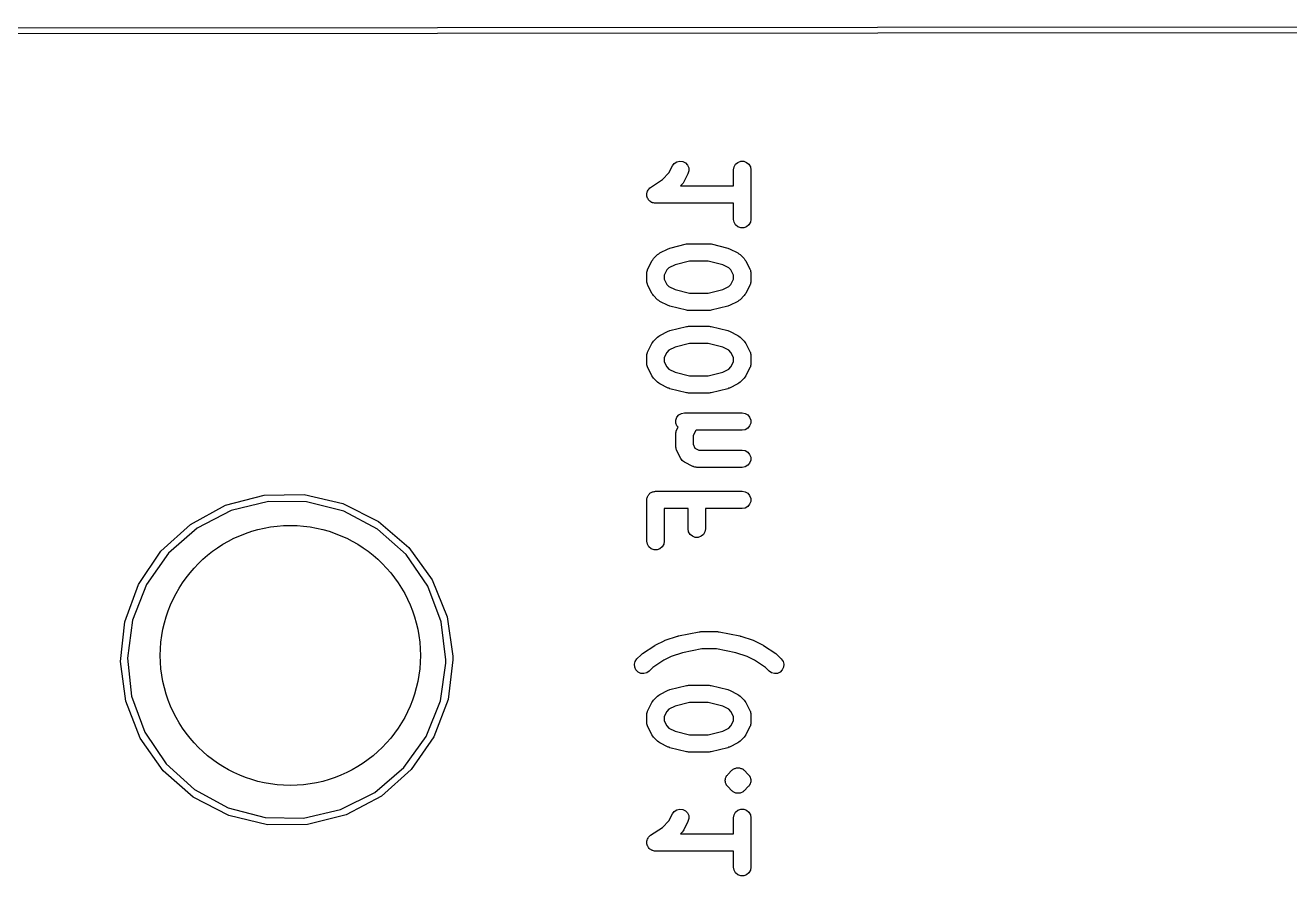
# Model space of a CAD drawing. Extents: x 81 to 161, y -172 to -32.
# Drawn here: x 103.36 to 125.24, y -46.61 to -31.89 of the extents above; entities that cross this region are included whole.
import ezdxf

# ---------------------------------------------------------------- set-up
doc = ezdxf.new("R2010")
doc.units = 0
doc.header["$MEASUREMENT"] = 0
doc.layers.add('BLACK', color=7, linetype='CONTINUOUS')

msp = doc.modelspace()

# ---------------------------------------------------------------- linework, layer by layer
at = {"layer": 'BLACK', "linetype": 'CONTINUOUS'}
for p, q in [((82.8062, -31.954), (160.081, -31.8905)), ((160.063, -31.9905), (82.8247, -32.054)), ((114.502, -34.4469), (114.563, -34.3258)), ((114.563, -34.3258), (114.594, -34.2839)), ((114.594, -34.2839), (114.637, -34.2552)), ((114.637, -34.2552), (114.688, -34.2431)), ((114.688, -34.2431), (114.74, -34.2491)), ((114.74, -34.2491), (114.787, -34.2724)), ((114.787, -34.2724), (114.822, -34.3102)), ((114.822, -34.3102), (114.843, -34.358)), ((115.619, -34.3929), (115.628, -34.3416)), ((115.628, -34.3416), (115.654, -34.2964)), ((115.654, -34.2964), (115.694, -34.263)), ((115.694, -34.263), (115.743, -34.2451)), ((115.743, -34.2451), (115.795, -34.2451)), ((115.795, -34.2451), (115.844, -34.263)), ((115.844, -34.263), (115.883, -34.2964)), ((115.883, -34.2964), (115.91, -34.3416)), ((115.91, -34.3416), (115.919, -34.3929)), ((114.185, -34.6966), (114.387, -34.562)), ((114.387, -34.562), (114.502, -34.4469)), ((114.831, -34.4599), (114.76, -34.6028)), ((114.846, -34.41), (114.831, -34.4599)), ((114.843, -34.358), (114.846, -34.41)), ((115.619, -34.6714), (115.619, -34.3929)), ((115.919, -34.3929), (115.919, -35.25)), ((114.121, -34.7954), (114.124, -34.7876)), ((114.124, -34.7876), (114.125, -34.7793)), ((114.125, -34.7793), (114.133, -34.7632)), ((114.133, -34.7632), (114.139, -34.7464)), ((114.139, -34.7464), (114.144, -34.7401)), ((114.144, -34.7401), (114.148, -34.7326)), ((114.148, -34.7326), (114.161, -34.7202)), ((114.161, -34.7202), (114.172, -34.7065)), ((114.172, -34.7065), (114.179, -34.7024)), ((114.179, -34.7024), (114.185, -34.6966)), ((114.732, -34.6418), (114.702, -34.6714)), ((114.702, -34.6714), (115.619, -34.6714)), ((114.746, -34.6221), (114.732, -34.6418)), ((114.76, -34.6028), (114.746, -34.6221)), ((114.119, -34.8311), (114.121, -34.8133)), ((114.121, -34.8392), (114.119, -34.8311)), ((114.121, -34.8133), (114.121, -34.7954)), ((114.121, -34.8475), (114.121, -34.8392)), ((114.127, -34.8643), (114.121, -34.8475)), ((114.131, -34.8817), (114.127, -34.8643)), ((114.136, -34.8886), (114.131, -34.8817)), ((114.139, -34.8964), (114.136, -34.8886)), ((114.15, -34.9101), (114.139, -34.8964)), ((114.16, -34.925), (114.15, -34.9101)), ((114.167, -34.93), (114.16, -34.925)), ((114.172, -34.9363), (114.167, -34.93)), ((114.188, -34.9453), (114.172, -34.9363)), ((114.202, -34.9559), (114.188, -34.9453)), ((114.21, -34.9582), (114.202, -34.9559)), ((114.217, -34.9624), (114.21, -34.9582)), ((114.235, -34.9655), (114.217, -34.9624)), ((114.252, -34.9705), (114.235, -34.9655)), ((114.26, -34.97), (114.252, -34.9705)), ((114.269, -34.9714), (114.26, -34.97)), ((115.619, -34.9714), (114.269, -34.9714)), ((115.619, -35.25), (115.619, -34.9714)), ((115.628, -35.3013), (115.619, -35.25)), ((115.654, -35.3464), (115.628, -35.3013)), ((115.694, -35.3799), (115.654, -35.3464)), ((115.743, -35.3977), (115.694, -35.3799)), ((115.795, -35.3977), (115.743, -35.3977)), ((115.844, -35.3799), (115.795, -35.3977)), ((115.883, -35.3464), (115.844, -35.3799)), ((115.91, -35.3013), (115.883, -35.3464)), ((115.919, -35.25), (115.91, -35.3013)), ((114.234, -35.9296), (114.305, -35.8582)), ((114.305, -35.8582), (114.325, -35.8444)), ((114.325, -35.8444), (114.344, -35.8301)), ((114.344, -35.8301), (114.487, -35.7587)), ((114.487, -35.7587), (114.503, -35.754)), ((114.503, -35.754), (114.518, -35.7473)), ((114.518, -35.7473), (114.804, -35.6759)), ((114.804, -35.6759), (114.822, -35.6746)), ((114.822, -35.6746), (114.84, -35.6714)), ((114.84, -35.6714), (115.197, -35.6714)), ((115.197, -35.6714), (115.215, -35.6746)), ((115.215, -35.6746), (115.234, -35.6759)), ((115.234, -35.6759), (115.519, -35.7473)), ((115.519, -35.7473), (115.534, -35.754)), ((115.534, -35.754), (115.55, -35.7587)), ((115.55, -35.7587), (115.693, -35.8301)), ((115.693, -35.8301), (115.712, -35.8444)), ((115.712, -35.8444), (115.732, -35.8582)), ((115.732, -35.8582), (115.803, -35.9296)), ((114.134, -36.1115), (114.206, -35.9686)), ((114.206, -35.9686), (114.22, -35.9493)), ((114.22, -35.9493), (114.234, -35.9296)), ((114.5, -36.0876), (114.463, -36.1246)), ((114.607, -36.0344), (114.5, -36.0876)), ((114.858, -35.9714), (114.607, -36.0344)), ((115.179, -35.9714), (114.858, -35.9714)), ((115.431, -36.0344), (115.179, -35.9714)), ((115.537, -36.0876), (115.431, -36.0344)), ((115.574, -36.1246), (115.537, -36.0876)), ((115.803, -35.9296), (115.817, -35.9493)), ((115.817, -35.9493), (115.831, -35.9686)), ((115.831, -35.9686), (115.903, -36.1115)), ((114.119, -36.1786), (114.12, -36.1701)), ((114.119, -36.3214), (114.119, -36.1786)), ((114.12, -36.1614), (114.125, -36.1446)), ((114.12, -36.1701), (114.12, -36.1614)), ((114.125, -36.1446), (114.128, -36.1273)), ((114.128, -36.1273), (114.132, -36.1198)), ((114.132, -36.1198), (114.134, -36.1115)), ((114.463, -36.1246), (114.419, -36.214)), ((114.419, -36.214), (114.419, -36.286)), ((114.419, -36.286), (114.463, -36.3754)), ((115.619, -36.214), (115.574, -36.1246)), ((115.574, -36.3754), (115.619, -36.286)), ((115.619, -36.286), (115.619, -36.214)), ((115.903, -36.1115), (115.905, -36.1198)), ((115.905, -36.1198), (115.91, -36.1273)), ((115.91, -36.1273), (115.913, -36.1446)), ((115.913, -36.1446), (115.918, -36.1614)), ((115.918, -36.1614), (115.917, -36.1701)), ((115.917, -36.1701), (115.919, -36.1786)), ((115.919, -36.1786), (115.919, -36.3214)), ((114.12, -36.3299), (114.119, -36.3214)), ((114.12, -36.3386), (114.12, -36.3299)), ((114.125, -36.3554), (114.12, -36.3386)), ((114.128, -36.3727), (114.125, -36.3554)), ((114.132, -36.3802), (114.128, -36.3727)), ((114.134, -36.3885), (114.132, -36.3802)), ((114.206, -36.5314), (114.134, -36.3885)), ((114.22, -36.5506), (114.206, -36.5314)), ((114.463, -36.3754), (114.5, -36.4124)), ((114.5, -36.4124), (114.607, -36.4656)), ((114.607, -36.4656), (114.858, -36.5286)), ((114.858, -36.5286), (115.179, -36.5286)), ((115.179, -36.5286), (115.431, -36.4656)), ((115.431, -36.4656), (115.537, -36.4124)), ((115.537, -36.4124), (115.574, -36.3754)), ((115.831, -36.5314), (115.817, -36.5507)), ((115.903, -36.3885), (115.831, -36.5314)), ((115.905, -36.3802), (115.903, -36.3885)), ((115.91, -36.3727), (115.905, -36.3802)), ((115.913, -36.3554), (115.91, -36.3727)), ((115.918, -36.3386), (115.913, -36.3554)), ((115.919, -36.3214), (115.917, -36.3299)), ((115.917, -36.3299), (115.918, -36.3386)), ((114.234, -36.5703), (114.22, -36.5506)), ((114.305, -36.6418), (114.234, -36.5703)), ((114.325, -36.6556), (114.305, -36.6418)), ((114.344, -36.6699), (114.325, -36.6556)), ((114.487, -36.7413), (114.344, -36.6699)), ((114.503, -36.746), (114.487, -36.7413)), ((114.518, -36.7527), (114.503, -36.746)), ((114.804, -36.8241), (114.518, -36.7527)), ((115.519, -36.7527), (115.234, -36.8241)), ((115.534, -36.746), (115.519, -36.7527)), ((115.55, -36.7413), (115.534, -36.746)), ((115.693, -36.6699), (115.55, -36.7413)), ((115.712, -36.6556), (115.693, -36.6699)), ((115.732, -36.6418), (115.712, -36.6556)), ((115.803, -36.5703), (115.732, -36.6418)), ((115.817, -36.5507), (115.803, -36.5703)), ((114.822, -36.8254), (114.804, -36.8241)), ((114.84, -36.8286), (114.822, -36.8254)), ((115.197, -36.8286), (114.84, -36.8286)), ((115.215, -36.8254), (115.197, -36.8286)), ((115.234, -36.8241), (115.215, -36.8254)), ((114.344, -37.2587), (114.487, -37.1873)), ((114.487, -37.1873), (114.503, -37.1826)), ((114.503, -37.1826), (114.518, -37.1759)), ((114.518, -37.1759), (114.804, -37.1045)), ((114.804, -37.1045), (114.822, -37.1032)), ((114.822, -37.1032), (114.84, -37.1)), ((114.84, -37.1), (115.197, -37.1)), ((115.197, -37.1), (115.215, -37.1032)), ((115.215, -37.1032), (115.234, -37.1045)), ((115.234, -37.1045), (115.519, -37.1759)), ((115.519, -37.1759), (115.534, -37.1826)), ((115.534, -37.1826), (115.55, -37.1873)), ((115.55, -37.1873), (115.693, -37.2587)), ((114.134, -37.5401), (114.206, -37.3972)), ((114.206, -37.3972), (114.22, -37.3779)), ((114.22, -37.3779), (114.234, -37.3582)), ((114.234, -37.3582), (114.305, -37.2868)), ((114.305, -37.2868), (114.325, -37.273)), ((114.325, -37.273), (114.344, -37.2587)), ((114.858, -37.4), (114.607, -37.463)), ((115.179, -37.4), (114.858, -37.4)), ((115.431, -37.463), (115.179, -37.4)), ((115.693, -37.2587), (115.712, -37.273)), ((115.712, -37.273), (115.732, -37.2868)), ((115.732, -37.2868), (115.803, -37.3582)), ((115.803, -37.3582), (115.817, -37.3779)), ((115.817, -37.3779), (115.831, -37.3972)), ((115.831, -37.3972), (115.903, -37.5401)), ((114.119, -37.6071), (114.12, -37.5986)), ((114.119, -37.75), (114.119, -37.6071)), ((114.12, -37.59), (114.125, -37.5731)), ((114.12, -37.5986), (114.12, -37.59)), ((114.125, -37.5731), (114.128, -37.5558)), ((114.128, -37.5558), (114.132, -37.5483)), ((114.132, -37.5483), (114.134, -37.5401)), ((114.463, -37.5531), (114.419, -37.6426)), ((114.5, -37.5161), (114.463, -37.5531)), ((114.607, -37.463), (114.5, -37.5161)), ((115.537, -37.5161), (115.431, -37.463)), ((115.574, -37.5531), (115.537, -37.5161)), ((115.619, -37.6426), (115.574, -37.5531)), ((115.903, -37.5401), (115.905, -37.5483)), ((115.905, -37.5483), (115.91, -37.5558)), ((115.91, -37.5558), (115.913, -37.5731)), ((115.913, -37.5731), (115.918, -37.59)), ((115.918, -37.59), (115.917, -37.5986)), ((115.917, -37.5986), (115.919, -37.6071)), ((115.919, -37.6071), (115.919, -37.75)), ((114.12, -37.7585), (114.119, -37.75)), ((114.12, -37.7672), (114.12, -37.7585)), ((114.125, -37.784), (114.12, -37.7672)), ((114.128, -37.8013), (114.125, -37.784)), ((114.132, -37.8088), (114.128, -37.8013)), ((114.134, -37.8171), (114.132, -37.8088)), ((114.206, -37.9599), (114.134, -37.8171)), ((114.419, -37.6426), (114.419, -37.7146)), ((114.419, -37.7146), (114.463, -37.804)), ((114.463, -37.804), (114.5, -37.841)), ((114.5, -37.841), (114.607, -37.8942)), ((115.431, -37.8942), (115.537, -37.841)), ((115.537, -37.841), (115.574, -37.804)), ((115.574, -37.804), (115.619, -37.7146)), ((115.619, -37.7146), (115.619, -37.6426)), ((115.903, -37.8171), (115.831, -37.9599)), ((115.905, -37.8088), (115.903, -37.8171)), ((115.91, -37.8013), (115.905, -37.8088)), ((115.913, -37.784), (115.91, -37.8013)), ((115.918, -37.7672), (115.913, -37.784)), ((115.919, -37.75), (115.917, -37.7585)), ((115.917, -37.7585), (115.918, -37.7672)), ((114.22, -37.9792), (114.206, -37.9599)), ((114.234, -37.9989), (114.22, -37.9792)), ((114.305, -38.0704), (114.234, -37.9989)), ((114.325, -38.0841), (114.305, -38.0704)), ((114.607, -37.8942), (114.858, -37.9571)), ((114.858, -37.9571), (115.179, -37.9571)), ((115.179, -37.9571), (115.431, -37.8942)), ((115.732, -38.0704), (115.712, -38.0841)), ((115.803, -37.9989), (115.732, -38.0704)), ((115.817, -37.9792), (115.803, -37.9989)), ((115.831, -37.9599), (115.817, -37.9792)), ((114.344, -38.0984), (114.325, -38.0841)), ((114.487, -38.1699), (114.344, -38.0984)), ((114.503, -38.1746), (114.487, -38.1699)), ((114.518, -38.1812), (114.503, -38.1746)), ((114.804, -38.2527), (114.518, -38.1812)), ((114.822, -38.254), (114.804, -38.2527)), ((114.84, -38.2571), (114.822, -38.254)), ((115.197, -38.2571), (114.84, -38.2571)), ((115.215, -38.254), (115.197, -38.2571)), ((115.234, -38.2527), (115.215, -38.254)), ((115.519, -38.1812), (115.234, -38.2527)), ((115.534, -38.1746), (115.519, -38.1812)), ((115.55, -38.1699), (115.534, -38.1746)), ((115.693, -38.0984), (115.55, -38.1699)), ((115.712, -38.0841), (115.693, -38.0984)), ((114.621, -38.724), (114.639, -38.675)), ((114.621, -38.776), (114.621, -38.724)), ((114.639, -38.675), (114.672, -38.6351)), ((114.672, -38.6351), (114.717, -38.609)), ((114.717, -38.609), (114.769, -38.6)), ((114.769, -38.6), (115.769, -38.6)), ((115.769, -38.6), (115.82, -38.609)), ((115.82, -38.609), (115.865, -38.6351)), ((115.865, -38.6351), (115.898, -38.675)), ((115.898, -38.675), (115.916, -38.724)), ((115.916, -38.724), (115.916, -38.776)), ((114.62, -38.9471), (114.625, -38.9303)), ((114.639, -38.825), (114.621, -38.776)), ((114.625, -38.9303), (114.628, -38.913)), ((114.628, -38.913), (114.632, -38.9055)), ((114.632, -38.9055), (114.634, -38.8972)), ((114.634, -38.8972), (114.659, -38.8488)), ((114.659, -38.8488), (114.639, -38.825)), ((114.963, -38.9103), (114.919, -38.9997)), ((114.974, -38.9), (114.963, -38.9103)), ((115.769, -38.9), (114.974, -38.9)), ((115.82, -38.891), (115.769, -38.9)), ((115.865, -38.8649), (115.82, -38.891)), ((115.898, -38.825), (115.865, -38.8649)), ((115.916, -38.776), (115.898, -38.825)), ((114.619, -38.9643), (114.62, -38.9558)), ((114.619, -39.1786), (114.619, -38.9643)), ((114.62, -38.9558), (114.62, -38.9471)), ((114.919, -38.9997), (114.919, -39.1432)), ((114.919, -39.1432), (114.952, -39.2096)), ((114.62, -39.1871), (114.619, -39.1786)), ((114.62, -39.1957), (114.62, -39.1871)), ((114.625, -39.2126), (114.62, -39.1957)), ((114.628, -39.2299), (114.625, -39.2126)), ((114.632, -39.2374), (114.628, -39.2299)), ((114.634, -39.2457), (114.632, -39.2374)), ((114.706, -39.3885), (114.634, -39.2457)), ((114.952, -39.2096), (115.018, -39.2429)), ((115.018, -39.2429), (115.769, -39.2429)), ((115.769, -39.2429), (115.82, -39.2519)), ((115.82, -39.2519), (115.865, -39.2779)), ((115.865, -39.2779), (115.898, -39.3179)), ((115.898, -39.3179), (115.916, -39.3668)), ((115.916, -39.3668), (115.916, -39.4189)), ((114.719, -39.4062), (114.706, -39.3885)), ((114.731, -39.4246), (114.719, -39.4062)), ((114.734, -39.427), (114.731, -39.4246)), ((114.737, -39.4304), (114.734, -39.427)), ((114.755, -39.4425), (114.737, -39.4304)), ((114.773, -39.4556), (114.755, -39.4425)), ((114.916, -39.527), (114.773, -39.4556)), ((114.924, -39.5295), (114.916, -39.527)), ((114.932, -39.5338), (114.924, -39.5295)), ((114.949, -39.5369), (114.932, -39.5338)), ((114.966, -39.5419), (114.949, -39.5369)), ((114.974, -39.5414), (114.966, -39.5419)), ((114.983, -39.5429), (114.974, -39.5414)), ((115.769, -39.5429), (114.983, -39.5429)), ((115.82, -39.5338), (115.769, -39.5429)), ((115.865, -39.5078), (115.82, -39.5338)), ((115.898, -39.4679), (115.865, -39.5078)), ((115.916, -39.4189), (115.898, -39.4679)), ((106.828, -40.2004), (107.496, -40.0251)), ((107.496, -40.0251), (108.187, -40.0143)), ((108.187, -40.0143), (108.861, -40.1685)), ((114.134, -40.0445), (114.139, -40.0321)), ((114.139, -40.0321), (114.147, -40.0221)), ((114.147, -40.0221), (114.154, -40.0107)), ((114.154, -40.0107), (114.164, -40.0023)), ((114.164, -40.0023), (114.172, -39.9922)), ((114.172, -39.9922), (114.184, -39.9857)), ((114.184, -39.9857), (114.194, -39.9772)), ((114.194, -39.9772), (114.206, -39.9727)), ((114.206, -39.9727), (114.217, -39.9662)), ((114.217, -39.9662), (114.23, -39.9639)), ((114.23, -39.9639), (114.243, -39.9594)), ((114.243, -39.9594), (114.256, -39.9594)), ((114.256, -39.9594), (114.269, -39.9571)), ((114.269, -39.9571), (115.769, -39.9571)), ((115.769, -39.9571), (115.82, -39.9662)), ((115.82, -39.9662), (115.865, -39.9922)), ((115.865, -39.9922), (115.898, -40.0321)), ((115.898, -40.0321), (115.916, -40.0811)), ((106.221, -40.5301), (106.828, -40.2004)), ((107.57, -40.1368), (106.926, -40.2913)), ((108.232, -40.1402), (107.57, -40.1368)), ((108.874, -40.3015), (108.232, -40.1402)), ((108.861, -40.1685), (109.478, -40.4789)), ((114.119, -40.1071), (114.121, -40.0942)), ((114.119, -40.8214), (114.119, -40.1071)), ((114.121, -40.0811), (114.125, -40.0688)), ((114.121, -40.0942), (114.121, -40.0811)), ((114.125, -40.0688), (114.128, -40.0558)), ((114.128, -40.0558), (114.134, -40.0445)), ((114.833, -40.2571), (114.419, -40.2571)), ((114.419, -40.2571), (114.419, -40.8214)), ((114.833, -40.6071), (114.833, -40.2571)), ((115.769, -40.2571), (115.133, -40.2571)), ((115.133, -40.2571), (115.133, -40.6071)), ((115.82, -40.2481), (115.769, -40.2571)), ((115.865, -40.222), (115.82, -40.2481)), ((115.898, -40.1821), (115.865, -40.222)), ((115.916, -40.1332), (115.898, -40.1821)), ((115.916, -40.0811), (115.916, -40.1332)), ((106.926, -40.2913), (106.338, -40.595)), ((109.459, -40.6113), (108.874, -40.3015)), ((105.71, -40.9951), (106.221, -40.5301)), ((106.338, -40.595), (105.839, -41.0302)), ((109.953, -41.0518), (109.459, -40.6113)), ((109.478, -40.4789), (110.003, -40.9276)), ((114.842, -40.6584), (114.833, -40.6071)), ((114.868, -40.7036), (114.842, -40.6584)), ((115.124, -40.6584), (115.098, -40.7036)), ((115.133, -40.6071), (115.124, -40.6584)), ((114.128, -40.8727), (114.119, -40.8214)), ((114.154, -40.9178), (114.128, -40.8727)), ((114.41, -40.8727), (114.383, -40.9178)), ((114.419, -40.8214), (114.41, -40.8727)), ((114.908, -40.737), (114.868, -40.7036)), ((114.957, -40.7549), (114.908, -40.737)), ((115.009, -40.7549), (114.957, -40.7549)), ((115.058, -40.737), (115.009, -40.7549)), ((115.098, -40.7036), (115.058, -40.737)), ((105.324, -41.5686), (105.71, -40.9951)), ((105.839, -41.0302), (105.458, -41.5719)), ((110.328, -41.5974), (109.953, -41.0518)), ((110.003, -40.9276), (110.406, -41.4887)), ((114.194, -40.9513), (114.154, -40.9178)), ((114.243, -40.9691), (114.194, -40.9513)), ((114.295, -40.9691), (114.243, -40.9691)), ((114.344, -40.9513), (114.295, -40.9691)), ((114.383, -40.9178), (114.344, -40.9513)), ((105.087, -42.2174), (105.324, -41.5686)), ((110.406, -41.4887), (110.664, -42.1298)), ((105.458, -41.5719), (105.218, -42.1888)), ((110.562, -42.2167), (110.328, -41.5974)), ((105.011, -42.9041), (105.087, -42.2174)), ((105.218, -42.1888), (105.131, -42.8452)), ((110.642, -42.874), (110.562, -42.2167)), ((110.664, -42.1298), (110.761, -42.8138)), ((114.668, -42.4601), (115.025, -42.3886)), ((115.025, -42.3886), (115.04, -42.3883)), ((115.04, -42.3883), (115.054, -42.3857)), ((115.054, -42.3857), (115.34, -42.3857)), ((115.34, -42.3857), (115.355, -42.3883)), ((115.355, -42.3883), (115.369, -42.3886)), ((115.369, -42.3886), (115.727, -42.4601)), ((114.043, -42.768), (114.257, -42.6252)), ((114.257, -42.6252), (114.265, -42.6214)), ((114.265, -42.6214), (114.273, -42.6158)), ((114.273, -42.6158), (114.416, -42.5444)), ((114.416, -42.5444), (114.426, -42.5414)), ((114.426, -42.5414), (114.435, -42.5363)), ((114.435, -42.5363), (114.65, -42.4648)), ((114.65, -42.4648), (114.659, -42.4635)), ((114.659, -42.4635), (114.668, -42.4601)), ((115.727, -42.4601), (115.735, -42.4635)), ((115.735, -42.4635), (115.745, -42.4648)), ((115.745, -42.4648), (115.959, -42.5363)), ((115.959, -42.5363), (115.968, -42.5414)), ((115.968, -42.5414), (115.979, -42.5444)), ((115.979, -42.5444), (116.121, -42.6158)), ((116.121, -42.6158), (116.129, -42.6214)), ((116.129, -42.6214), (116.137, -42.6252)), ((116.137, -42.6252), (116.352, -42.768)), ((105.131, -42.8452), (105.204, -43.5032)), ((110.641, -42.9317), (110.642, -42.874)), ((110.762, -42.874), (110.679, -43.5599)), ((110.761, -42.8138), (110.762, -42.874)), ((113.918, -42.9009), (113.948, -42.8582)), ((113.948, -42.8582), (114.02, -42.7868)), ((114.02, -42.7868), (114.032, -42.7783)), ((114.032, -42.7783), (114.043, -42.768)), ((114.415, -42.88), (114.221, -43.0094)), ((114.54, -42.8175), (114.415, -42.88)), ((114.736, -42.7524), (114.54, -42.8175)), ((115.069, -42.6857), (114.736, -42.7524)), ((115.325, -42.6857), (115.069, -42.6857)), ((115.659, -42.7524), (115.325, -42.6857)), ((115.854, -42.8175), (115.659, -42.7524)), ((115.979, -42.88), (115.854, -42.8175)), ((116.173, -43.0094), (115.979, -42.88)), ((116.352, -42.768), (116.362, -42.7783)), ((116.362, -42.7783), (116.375, -42.7868)), ((116.375, -42.7868), (116.446, -42.8582)), ((116.446, -42.8582), (116.476, -42.9009)), ((105.101, -43.5891), (105.011, -42.9041)), ((110.548, -43.5872), (110.641, -42.9317)), ((113.905, -42.9512), (113.918, -42.9009)), ((113.909, -43.0031), (113.905, -42.9512)), ((113.931, -43.0503), (113.909, -43.0031)), ((113.968, -43.0872), (113.931, -43.0503)), ((114.015, -43.1092), (113.968, -43.0872)), ((114.118, -43.1002), (114.067, -43.1137)), ((114.16, -43.0704), (114.118, -43.1002)), ((114.221, -43.0094), (114.16, -43.0704)), ((116.234, -43.0704), (116.173, -43.0094)), ((116.277, -43.1002), (116.234, -43.0704)), ((116.327, -43.1137), (116.277, -43.1002)), ((116.426, -43.0872), (116.379, -43.1092)), ((116.463, -43.0503), (116.426, -43.0872)), ((116.485, -43.0031), (116.463, -43.0503)), ((116.476, -42.9009), (116.489, -42.9512)), ((116.489, -42.9512), (116.485, -43.0031)), ((114.067, -43.1137), (114.015, -43.1092)), ((114.518, -43.3902), (114.804, -43.3188)), ((114.804, -43.3188), (114.822, -43.3175)), ((114.822, -43.3175), (114.84, -43.3143)), ((114.84, -43.3143), (115.197, -43.3143)), ((115.197, -43.3143), (115.215, -43.3175)), ((115.215, -43.3175), (115.234, -43.3188)), ((115.234, -43.3188), (115.519, -43.3902)), ((116.379, -43.1092), (116.327, -43.1137)), ((105.204, -43.5032), (105.431, -44.125)), ((114.234, -43.5725), (114.305, -43.5011)), ((114.305, -43.5011), (114.325, -43.4873)), ((114.325, -43.4873), (114.344, -43.473)), ((114.344, -43.473), (114.487, -43.4016)), ((114.487, -43.4016), (114.503, -43.3969)), ((114.503, -43.3969), (114.518, -43.3902)), ((115.519, -43.3902), (115.534, -43.3969)), ((115.534, -43.3969), (115.55, -43.4016)), ((115.55, -43.4016), (115.693, -43.473)), ((115.693, -43.473), (115.712, -43.4873)), ((115.712, -43.4873), (115.732, -43.5011)), ((115.732, -43.5011), (115.803, -43.5725)), ((105.352, -44.2329), (105.101, -43.5891)), ((110.301, -44.2015), (110.548, -43.5872)), ((110.679, -43.5599), (110.435, -44.2062)), ((114.132, -43.7626), (114.134, -43.7543)), ((114.134, -43.7543), (114.206, -43.6115)), ((114.206, -43.6115), (114.22, -43.5922)), ((114.22, -43.5922), (114.234, -43.5725)), ((114.5, -43.7304), (114.463, -43.7674)), ((114.607, -43.6772), (114.5, -43.7304)), ((114.858, -43.6143), (114.607, -43.6772)), ((115.179, -43.6143), (114.858, -43.6143)), ((115.431, -43.6772), (115.179, -43.6143)), ((115.537, -43.7304), (115.431, -43.6772)), ((115.574, -43.7674), (115.537, -43.7304)), ((115.803, -43.5725), (115.817, -43.5922)), ((115.817, -43.5922), (115.831, -43.6115)), ((115.831, -43.6115), (115.903, -43.7543)), ((115.903, -43.7543), (115.905, -43.7626)), ((114.119, -43.8214), (114.12, -43.8129)), ((114.119, -43.9643), (114.119, -43.8214)), ((114.12, -43.9728), (114.119, -43.9643)), ((114.12, -43.8043), (114.125, -43.7874)), ((114.12, -43.8129), (114.12, -43.8043)), ((114.12, -43.9814), (114.12, -43.9728)), ((114.125, -43.7874), (114.128, -43.7701)), ((114.128, -43.7701), (114.132, -43.7626)), ((114.463, -43.7674), (114.419, -43.8568)), ((114.419, -43.8568), (114.419, -43.9289)), ((114.419, -43.9289), (114.463, -44.0183)), ((115.619, -43.8568), (115.574, -43.7674)), ((115.574, -44.0183), (115.619, -43.9289)), ((115.619, -43.9289), (115.619, -43.8568)), ((115.905, -43.7626), (115.91, -43.7701)), ((115.91, -43.7701), (115.913, -43.7874)), ((115.913, -43.7874), (115.918, -43.8043)), ((115.918, -43.8043), (115.917, -43.8129)), ((115.917, -43.8129), (115.919, -43.8214)), ((115.919, -43.9643), (115.917, -43.9728)), ((115.917, -43.9728), (115.918, -43.9814)), ((115.919, -43.8214), (115.919, -43.9643)), ((105.431, -44.125), (105.801, -44.6745)), ((114.125, -43.9983), (114.12, -43.9814)), ((114.128, -44.0156), (114.125, -43.9983)), ((114.132, -44.0231), (114.128, -44.0156)), ((114.134, -44.0314), (114.132, -44.0231)), ((114.206, -44.1742), (114.134, -44.0314)), ((114.22, -44.1935), (114.206, -44.1742)), ((114.234, -44.2132), (114.22, -44.1935)), ((114.463, -44.0183), (114.5, -44.0553)), ((114.5, -44.0553), (114.607, -44.1085)), ((114.607, -44.1085), (114.858, -44.1714)), ((114.858, -44.1714), (115.179, -44.1714)), ((115.179, -44.1714), (115.431, -44.1085)), ((115.431, -44.1085), (115.537, -44.0553)), ((115.537, -44.0553), (115.574, -44.0183)), ((115.817, -44.1935), (115.803, -44.2132)), ((115.831, -44.1742), (115.817, -44.1935)), ((115.903, -44.0314), (115.831, -44.1742)), ((115.905, -44.0231), (115.903, -44.0314)), ((115.91, -44.0156), (115.905, -44.0231)), ((115.913, -43.9983), (115.91, -44.0156)), ((115.918, -43.9814), (115.913, -43.9983)), ((105.75, -44.7981), (105.352, -44.2329)), ((109.915, -44.7392), (110.301, -44.2015)), ((110.435, -44.2062), (110.043, -44.7756)), ((114.305, -44.2846), (114.234, -44.2132)), ((114.325, -44.2984), (114.305, -44.2846)), ((114.344, -44.3127), (114.325, -44.2984)), ((114.487, -44.3842), (114.344, -44.3127)), ((114.503, -44.3888), (114.487, -44.3842)), ((114.518, -44.3955), (114.503, -44.3888)), ((114.804, -44.4669), (114.518, -44.3955)), ((115.519, -44.3955), (115.234, -44.4669)), ((115.534, -44.3888), (115.519, -44.3955)), ((115.55, -44.3842), (115.534, -44.3888)), ((115.693, -44.3127), (115.55, -44.3842)), ((115.712, -44.2984), (115.693, -44.3127)), ((115.732, -44.2846), (115.712, -44.2984)), ((115.803, -44.2132), (115.732, -44.2846)), ((114.822, -44.4682), (114.804, -44.4669)), ((114.84, -44.4714), (114.822, -44.4682)), ((115.197, -44.4714), (114.84, -44.4714)), ((115.215, -44.4682), (115.197, -44.4714)), ((115.234, -44.4669), (115.215, -44.4682)), ((106.27, -45.2523), (105.75, -44.7981)), ((105.801, -44.6745), (106.29, -45.1201)), ((109.411, -45.1692), (109.915, -44.7392)), ((110.043, -44.7756), (109.528, -45.2353)), ((115.52, -44.8582), (115.591, -44.7868)), ((115.591, -44.7868), (115.602, -44.7793)), ((115.602, -44.7793), (115.611, -44.77)), ((115.611, -44.77), (115.623, -44.7644)), ((115.623, -44.7644), (115.634, -44.7569)), ((115.634, -44.7569), (115.646, -44.7535)), ((115.646, -44.7535), (115.658, -44.748)), ((115.658, -44.748), (115.671, -44.7468)), ((115.671, -44.7468), (115.684, -44.7434)), ((115.684, -44.7434), (115.697, -44.7446)), ((115.697, -44.7446), (115.71, -44.7434)), ((115.71, -44.7434), (115.723, -44.7468)), ((115.723, -44.7468), (115.736, -44.748)), ((115.736, -44.748), (115.748, -44.7535)), ((115.748, -44.7535), (115.761, -44.7569)), ((115.761, -44.7569), (115.771, -44.7644)), ((115.771, -44.7644), (115.783, -44.77)), ((115.783, -44.77), (115.792, -44.7793)), ((115.792, -44.7793), (115.803, -44.7868)), ((115.803, -44.7868), (115.875, -44.8582)), ((115.476, -44.9512), (115.478, -44.9448)), ((115.477, -44.9643), (115.476, -44.9512)), ((115.476, -44.9774), (115.477, -44.9643)), ((115.478, -44.9837), (115.476, -44.9774)), ((115.478, -44.9382), (115.48, -44.932)), ((115.478, -44.9448), (115.478, -44.9382)), ((115.478, -44.9903), (115.478, -44.9837)), ((115.48, -44.9965), (115.478, -44.9903)), ((115.48, -44.932), (115.481, -44.9255)), ((115.481, -45.0031), (115.48, -44.9965)), ((115.481, -44.9255), (115.486, -44.9136)), ((115.486, -45.015), (115.481, -45.0031)), ((115.486, -44.9136), (115.49, -44.9009)), ((115.49, -45.0277), (115.486, -45.015)), ((115.49, -44.9009), (115.494, -44.8955)), ((115.494, -45.0331), (115.49, -45.0277)), ((115.494, -44.8955), (115.496, -44.8893)), ((115.496, -45.0393), (115.494, -45.0331)), ((115.496, -44.8893), (115.5, -44.8842)), ((115.5, -45.0443), (115.496, -45.0393)), ((115.5, -44.8842), (115.503, -44.8782)), ((115.503, -45.0503), (115.5, -45.0443)), ((115.503, -44.8782), (115.512, -44.869)), ((115.512, -45.0596), (115.503, -45.0503)), ((115.512, -44.869), (115.52, -44.8582)), ((115.52, -45.0703), (115.512, -45.0596)), ((115.591, -45.1418), (115.52, -45.0703)), ((115.875, -45.0704), (115.803, -45.1418)), ((115.875, -44.8582), (115.882, -44.869)), ((115.882, -45.0596), (115.875, -45.0704)), ((115.882, -44.869), (115.891, -44.8782)), ((115.891, -45.0503), (115.882, -45.0596)), ((115.891, -44.8782), (115.894, -44.8842)), ((115.894, -45.0443), (115.891, -45.0503)), ((115.894, -44.8842), (115.898, -44.8893)), ((115.898, -45.0393), (115.894, -45.0443)), ((115.898, -44.8893), (115.901, -44.8955)), ((115.901, -45.0331), (115.898, -45.0393)), ((115.901, -44.8955), (115.905, -44.9009)), ((115.905, -45.0277), (115.901, -45.0331)), ((115.905, -44.9009), (115.908, -44.9136)), ((115.908, -45.015), (115.905, -45.0277)), ((115.908, -44.9136), (115.913, -44.9255)), ((115.913, -45.0031), (115.908, -45.015)), ((115.913, -44.9255), (115.914, -44.932)), ((115.914, -44.9965), (115.913, -45.0031)), ((115.914, -44.932), (115.916, -44.9382)), ((115.916, -44.9903), (115.914, -44.9965)), ((115.916, -44.9382), (115.916, -44.9448)), ((115.916, -44.9448), (115.918, -44.9512)), ((115.918, -44.9774), (115.916, -44.9837)), ((115.916, -44.9837), (115.916, -44.9903)), ((115.918, -44.9512), (115.917, -44.9643)), ((115.917, -44.9643), (115.918, -44.9774)), ((106.884, -45.5692), (106.27, -45.2523)), ((106.29, -45.1201), (106.872, -45.436)), ((108.82, -45.4666), (109.411, -45.1692)), ((109.528, -45.2353), (108.917, -45.5586)), ((115.602, -45.1493), (115.591, -45.1418)), ((115.611, -45.1586), (115.602, -45.1493)), ((115.623, -45.1641), (115.611, -45.1586)), ((115.634, -45.1717), (115.623, -45.1641)), ((115.646, -45.1751), (115.634, -45.1717)), ((115.658, -45.1806), (115.646, -45.1751)), ((115.671, -45.1817), (115.658, -45.1806)), ((115.684, -45.1851), (115.671, -45.1817)), ((115.697, -45.184), (115.684, -45.1851)), ((115.71, -45.1851), (115.697, -45.184)), ((115.723, -45.1817), (115.71, -45.1851)), ((115.736, -45.1806), (115.723, -45.1817)), ((115.748, -45.1751), (115.736, -45.1806)), ((115.761, -45.1717), (115.748, -45.1751)), ((115.771, -45.1641), (115.761, -45.1717)), ((115.783, -45.1586), (115.771, -45.1641)), ((115.792, -45.1493), (115.783, -45.1586)), ((115.803, -45.1418), (115.792, -45.1493)), ((106.872, -45.436), (107.513, -45.604)), ((108.175, -45.6144), (108.82, -45.4666)), ((114.563, -45.5401), (114.594, -45.4982)), ((114.594, -45.4982), (114.637, -45.4695)), ((114.637, -45.4695), (114.688, -45.4574)), ((114.688, -45.4574), (114.74, -45.4634)), ((114.74, -45.4634), (114.787, -45.4867)), ((114.787, -45.4867), (114.822, -45.5245)), ((115.654, -45.5107), (115.694, -45.4772)), ((115.694, -45.4772), (115.743, -45.4594)), ((115.743, -45.4594), (115.795, -45.4594)), ((115.795, -45.4594), (115.844, -45.4772)), ((115.844, -45.4772), (115.883, -45.5107)), ((107.556, -45.7305), (106.884, -45.5692)), ((107.513, -45.604), (108.175, -45.6144)), ((108.247, -45.7269), (107.556, -45.7305)), ((108.917, -45.5586), (108.247, -45.7269)), ((114.387, -45.7763), (114.502, -45.6611)), ((114.502, -45.6611), (114.563, -45.5401)), ((114.831, -45.6742), (114.76, -45.8171)), ((114.822, -45.5245), (114.843, -45.5723)), ((114.846, -45.6243), (114.831, -45.6742)), ((114.843, -45.5723), (114.846, -45.6243)), ((115.619, -45.6071), (115.628, -45.5558)), ((115.619, -45.8857), (115.619, -45.6071)), ((115.628, -45.5558), (115.654, -45.5107)), ((115.883, -45.5107), (115.91, -45.5558)), ((115.91, -45.5558), (115.919, -45.6071)), ((115.919, -45.6071), (115.919, -46.4643)), ((114.144, -45.9543), (114.148, -45.9469)), ((114.148, -45.9469), (114.161, -45.9345)), ((114.161, -45.9345), (114.172, -45.9208)), ((114.172, -45.9208), (114.179, -45.9166)), ((114.179, -45.9166), (114.185, -45.9109)), ((114.185, -45.9109), (114.387, -45.7763)), ((114.732, -45.8561), (114.702, -45.8857)), ((114.702, -45.8857), (115.619, -45.8857)), ((114.746, -45.8364), (114.732, -45.8561)), ((114.76, -45.8171), (114.746, -45.8364)), ((114.119, -46.0454), (114.121, -46.0276)), ((114.121, -46.0534), (114.119, -46.0454)), ((114.121, -46.0097), (114.124, -46.0019)), ((114.121, -46.0276), (114.121, -46.0097)), ((114.121, -46.0618), (114.121, -46.0534)), ((114.127, -46.0786), (114.121, -46.0618)), ((114.124, -46.0019), (114.125, -45.9936)), ((114.125, -45.9936), (114.133, -45.9775)), ((114.131, -46.096), (114.127, -46.0786)), ((114.136, -46.1029), (114.131, -46.096)), ((114.133, -45.9775), (114.139, -45.9607)), ((114.139, -46.1107), (114.136, -46.1029)), ((114.139, -45.9607), (114.144, -45.9543)), ((114.15, -46.1244), (114.139, -46.1107)), ((114.16, -46.1393), (114.15, -46.1244)), ((114.167, -46.1442), (114.16, -46.1393)), ((114.172, -46.1506), (114.167, -46.1442)), ((114.188, -46.1596), (114.172, -46.1506)), ((114.202, -46.1702), (114.188, -46.1596)), ((114.21, -46.1725), (114.202, -46.1702)), ((114.217, -46.1767), (114.21, -46.1725)), ((114.235, -46.1798), (114.217, -46.1767)), ((114.252, -46.1848), (114.235, -46.1798)), ((114.26, -46.1843), (114.252, -46.1848)), ((114.269, -46.1857), (114.26, -46.1843)), ((115.619, -46.1857), (114.269, -46.1857)), ((115.619, -46.4643), (115.619, -46.1857)), ((115.628, -46.5156), (115.619, -46.4643)), ((115.654, -46.5607), (115.628, -46.5156)), ((115.694, -46.5942), (115.654, -46.5607)), ((115.743, -46.612), (115.694, -46.5942)), ((115.844, -46.5942), (115.795, -46.612)), ((115.883, -46.5607), (115.844, -46.5942)), ((115.91, -46.5156), (115.883, -46.5607)), ((115.919, -46.4643), (115.91, -46.5156)), ((115.795, -46.612), (115.743, -46.612))]:
    msp.add_line(p, q, dxfattribs=at)
at = {"layer": 'BLACK'}
msp.add_circle((107.95, -42.799), 2.25, dxfattribs=at)
msp.add_circle((107.95, -42.799), 2.25, dxfattribs=at)

doc.saveas('drawing.dxf')
